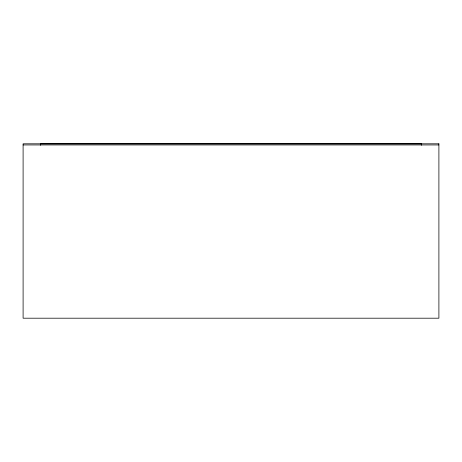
<?xml version="1.0" encoding="UTF-8"?>
<svg xmlns="http://www.w3.org/2000/svg" width="462" height="462" viewBox="0 0 462 462"><rect width="100%" height="100%" fill="white"/><g stroke="black" fill="none" stroke-linecap="round" stroke-linejoin="round"><path stroke-width="0.69" d="M23.1 144.947L438.9 144.947M421.621 145.287L421.621 143.844L40.471 143.844L40.471 145.287M438.9 143.803L23.1 143.803L23.1 318.197L438.9 318.197L438.9 143.803"/></g></svg>
